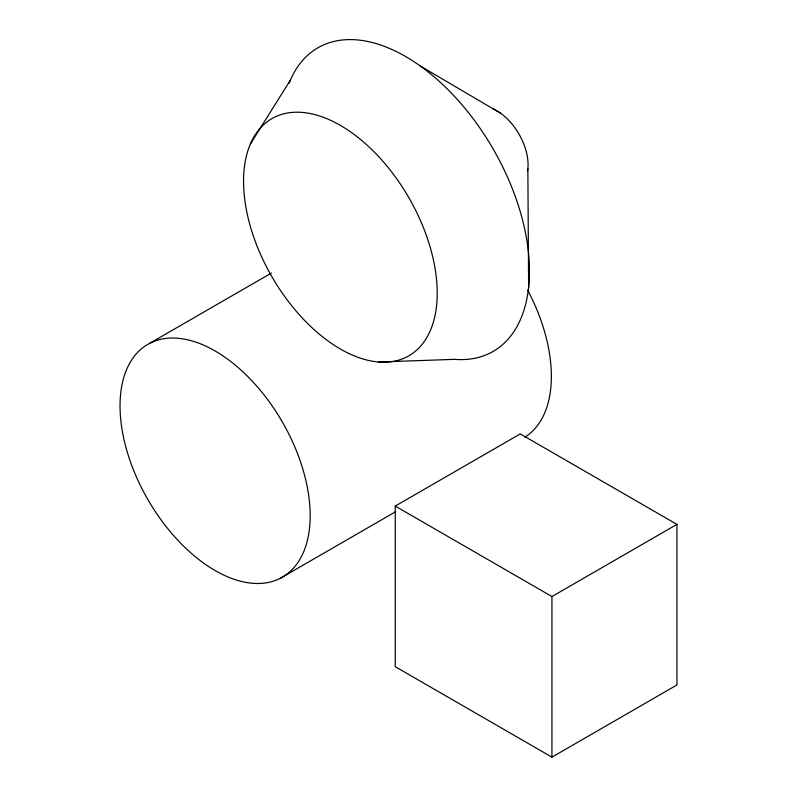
<?xml version="1.0" encoding="UTF-8"?>
<svg xmlns="http://www.w3.org/2000/svg" width="797" height="797" viewBox="0 0 797 797"><rect width="100%" height="100%" fill="white"/><g stroke="black" fill="none" stroke-linecap="round" stroke-linejoin="round"><path stroke-width="1.2" d="M250.427 143.888L290.387 80.148M149.697 343.328L271.378 273.072M395.242 506.075L520.242 433.907L676.932 524.376L676.932 684.982L551.932 757.15L395.242 666.681L395.242 506.075L551.932 596.545L676.932 524.376M280.504 578.194A134.454 77.628 60 0 0 242.158 371.133A134.454 77.628 60 0 0 122.648 432.95A134.454 77.628 60 0 0 280.504 578.194L395.72 511.674M378.645 362.017L454.499 359.347A175.29 101.199 60 0 0 490.683 144.775A175.29 101.199 60 0 0 289.112 83.267M420.039 65.842L500.705 113.304M527.853 168.705L528.62 287.428M551.932 596.545L551.932 757.15M492.616 108.761A43.825 25.305 60 0 1 527.494 171.126M527.684 290.198A134.454 77.628 60 0 1 524.805 437.174M244.559 197.975A136.945 79.062 60 0 0 400.363 359.616A136.945 79.062 60 0 0 376.224 154.03A136.945 79.062 60 0 0 244.559 197.975"/></g></svg>
